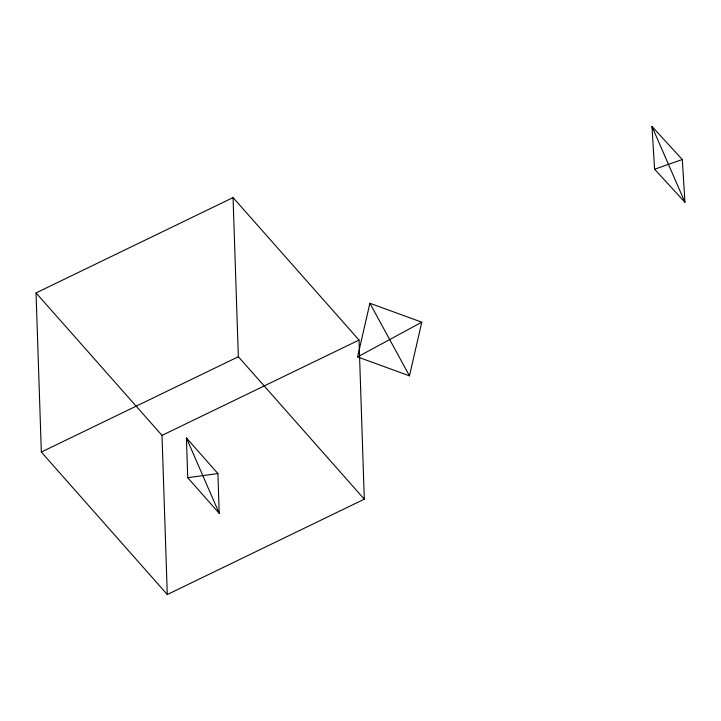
<?xml version="1.0" encoding="UTF-8"?>
<svg xmlns="http://www.w3.org/2000/svg" width="721" height="721" viewBox="0 0 721 721"><rect width="100%" height="100%" fill="white"/><g stroke="black" fill="none" stroke-linecap="round" stroke-linejoin="round"><path stroke-width="1.08" d="M357.58 356.931L369.891 303.253L421.785 322.179L409.474 375.857L357.58 356.931L421.785 322.179M36.05 292.933L233.063 197.59L359.022 340.051L364.303 499.184L167.29 594.528L41.331 452.067L36.05 292.933L162.009 435.394L167.29 594.528M41.331 452.067L238.345 356.724L233.063 197.59M162.009 435.394L359.022 340.051M654.605 169.237L682.309 159.512L684.95 202.268L654.605 169.237L651.964 126.472L682.309 159.512M187.73 477.708L217.904 473.544L219.22 513.325L187.73 477.708L186.415 437.926L217.904 473.544M238.345 356.724L364.303 499.184M369.891 303.253L409.474 375.857M651.964 126.472L684.95 202.268M186.415 437.926L219.22 513.325"/></g></svg>
